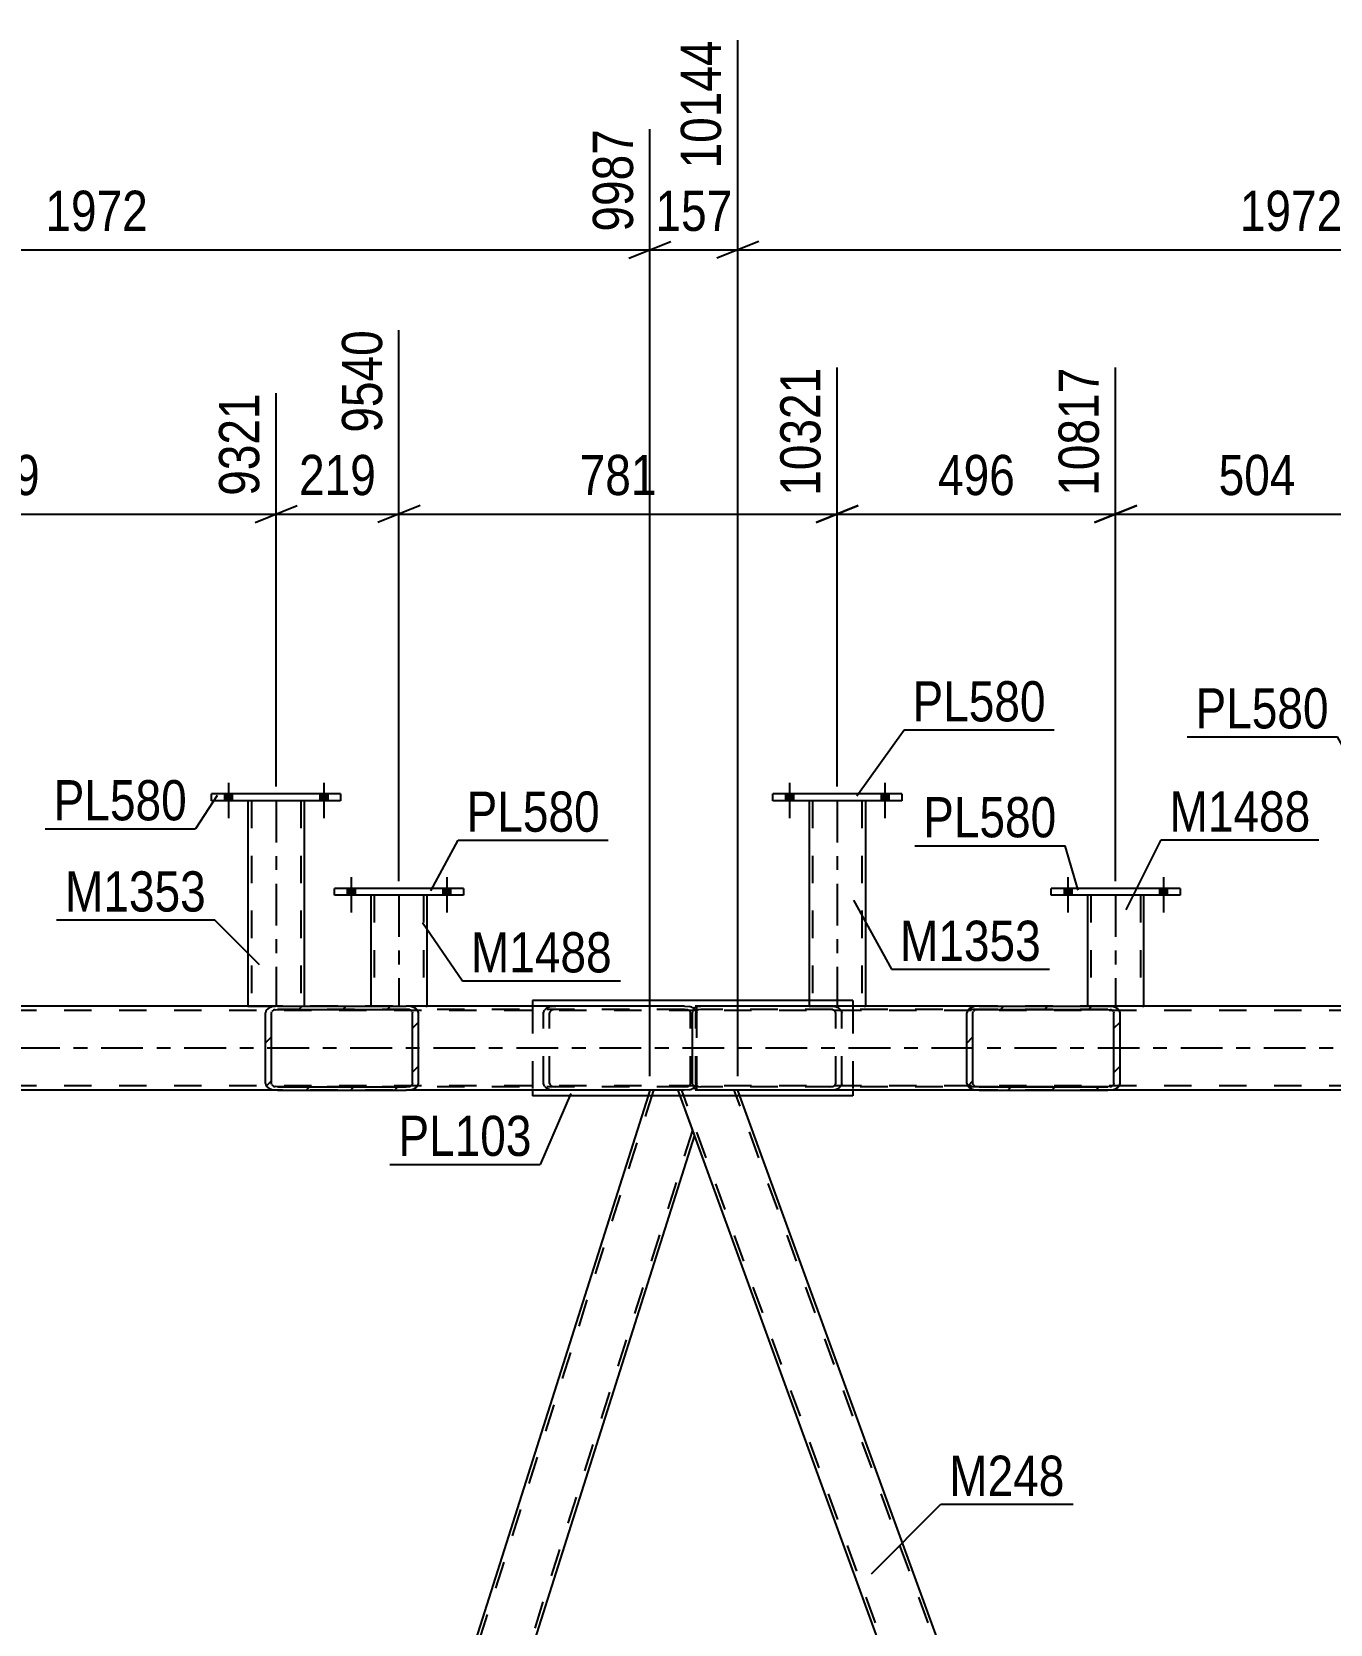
# Model space of a CAD drawing. Header units: millimetres. Extents: x -834 to 355, y -855 to -14.
# Drawn here: x -442.4 to -349.9, y -303.2 to -189.7 of the extents above; entities that cross this region are included whole.
import ezdxf

# ---------------------------------------------------------------- set-up
doc = ezdxf.new("R2010")
doc.units = ezdxf.units.MM
doc.linetypes.add('DXK_LINE_DOT2', pattern=[3.9198, 1.9599, -1.9599])
doc.linetypes.add('DXK_LINE_DOT3', pattern=[5.9187, 2.979, -0.9799, 0.9799, -0.9799])
doc.styles.add('Arial Narrow', font='ARIALN.TTF', dxfattribs={"height": 0.2})

# ---------------------------------------------------------------- blocks, each defined once
blk = doc.blocks.new('Part-570384938-35296 - 35208')
at = {"color": 7, "linetype": 'DXK_LINE_DOT2'}
for p, q in [((-392.07, -265.12), (-396.32, -265.12)), ((-396.32, -265.12), (-396.28, -265.12)), ((-395.16, -268.33), (-396.32, -265.12)), ((-352.75, -384.12), (-396.07, -265.12)), ((-349.01, -384.12), (-392.32, -265.12)), ((-391.92, -265.52), (-392.07, -265.12))]:
    blk.add_line(p, q, dxfattribs=at)
at = {"color": 2, "linetype": 'Continuous'}
for p, q in [((-349.92, -380.92), (-391.92, -265.52)), ((-353.16, -383.72), (-395.16, -268.33))]:
    blk.add_line(p, q, dxfattribs=at)
blk = doc.blocks.new('Part-570384938-35262 - 35208')
at = {"linetype": 'Continuous'}
h = blk.add_hatch(dxfattribs=at)
h.set_pattern_fill('', scale=0.7, style=0, pattern_type=0)
h.set_pattern_definition([(45, (-425.6762, -264.8249), (-1.57154, 1.57154), [])])
h.paths.add_polyline_path([(-425.74, -264.64), (-425.68, -264.82), (-425.49, -264.98), (-425.2, -265.08), (-424.87, -265.12), (-415.7, -265.12), (-415.36, -265.08), (-415.08, -264.98), (-414.89, -264.82), (-414.82, -264.64), (-414.82, -259.6), (-414.89, -259.42), (-415.08, -259.26), (-415.36, -259.16), (-415.7, -259.12), (-424.87, -259.12), (-425.2, -259.16), (-425.49, -259.26), (-425.68, -259.42), (-425.74, -259.6)])
h.paths.add_polyline_path([(-425.27, -259.51), (-425.18, -259.43), (-425.04, -259.38), (-424.87, -259.36), (-415.7, -259.36), (-415.53, -259.38), (-415.39, -259.43), (-415.29, -259.51), (-415.26, -259.6), (-415.26, -264.64), (-415.29, -264.73), (-415.39, -264.81), (-415.53, -264.86), (-415.7, -264.88), (-424.87, -264.88), (-425.04, -264.86), (-425.18, -264.81), (-425.27, -264.73), (-425.31, -264.64), (-425.31, -259.6)])
at = {"color": 2, "linetype": 'Continuous'}
for p, q in [((-425.68, -259.42), (-425.74, -259.6)), ((-425.74, -264.64), (-425.74, -259.6)), ((-425.31, -259.6), (-425.27, -259.51)), ((-425.31, -264.64), (-425.31, -259.6)), ((-424.87, -259.12), (-425.2, -259.16)), ((-425.04, -259.38), (-424.87, -259.36)), ((-424.87, -259.12), (-415.7, -259.12)), ((-424.87, -259.36), (-415.7, -259.36)), ((-395.87, -259.12), (-415.7, -259.12)), ((-415.36, -259.16), (-415.7, -259.12)), ((-415.7, -259.36), (-415.53, -259.38)), ((-415.29, -259.51), (-415.26, -259.6)), ((-415.26, -264.64), (-415.26, -259.6)), ((-414.82, -259.6), (-414.89, -259.42)), ((-414.82, -264.64), (-414.82, -259.6)), ((-395.87, -259.12), (-395.53, -259.16)), ((-425.74, -264.64), (-425.68, -264.82)), ((-425.27, -264.73), (-425.31, -264.64)), ((-425.2, -265.08), (-424.87, -265.12)), ((-424.87, -264.88), (-425.04, -264.86)), ((-424.87, -264.88), (-415.7, -264.88)), ((-424.87, -265.12), (-415.7, -265.12)), ((-415.53, -264.86), (-415.7, -264.88)), ((-415.7, -265.12), (-415.36, -265.08)), ((-395.87, -265.12), (-415.7, -265.12)), ((-415.26, -264.64), (-415.29, -264.73)), ((-414.89, -264.82), (-414.82, -264.64)), ((-395.53, -265.08), (-395.87, -265.12))]:
    blk.add_line(p, q, dxfattribs=at)
at = {"color": 7, "linetype": 'DXK_LINE_DOT2'}
for p, q in [((-424.87, -259.12), (-415.7, -259.12)), ((-395.87, -259.36), (-424.87, -259.36)), ((-405.91, -259.6), (-405.85, -259.42)), ((-405.91, -264.64), (-405.91, -259.6)), ((-405.44, -259.51), (-405.48, -259.6)), ((-405.48, -264.64), (-405.48, -259.6)), ((-405.37, -259.16), (-405.04, -259.12)), ((-405.04, -259.36), (-405.21, -259.38)), ((-395.7, -259.38), (-395.87, -259.36)), ((-395.43, -259.6), (-395.47, -259.51)), ((-395.43, -264.64), (-395.43, -259.6)), ((-395.06, -259.42), (-395.04, -259.48)), ((-395.04, -259.48), (-395, -259.6)), ((-395, -264.64), (-395, -259.6)), ((-395.87, -264.88), (-424.87, -264.88)), ((-424.87, -265.12), (-415.7, -265.12)), ((-405.85, -264.82), (-405.91, -264.64)), ((-405.48, -264.64), (-405.44, -264.73)), ((-405.04, -265.12), (-405.37, -265.08)), ((-405.21, -264.86), (-405.04, -264.88)), ((-395.87, -264.88), (-395.7, -264.86)), ((-395.47, -264.73), (-395.43, -264.64)), ((-395.01, -264.68), (-395.06, -264.82)), ((-395, -264.64), (-395.01, -264.68))]:
    blk.add_line(p, q, dxfattribs=at)
at = {"color": 2, "linetype": 'Continuous'}
for centre, radius, start, end in [((-425.07, -259.96), 0.817, 99.5182, 138.0638), ((-424.97, -259.78), 0.409, 99.5182, 138.0638), ((-415.6, -259.78), 0.409, 41.9363, 80.4819), ((-415.5, -259.96), 0.817, 41.9363, 80.4819), ((-395.67, -259.96), 0.817, 53.52, 80.4819), ((-425.07, -264.28), 0.817, 221.9363, 260.4819), ((-424.97, -264.46), 0.409, 221.9363, 260.4819), ((-415.6, -264.46), 0.409, 279.5182, 318.0638), ((-415.5, -264.28), 0.817, 279.5182, 318.0638), ((-395.67, -264.28), 0.817, 279.5182, 306.4748)]:
    blk.add_arc(centre, radius, start, end, dxfattribs=at)
at = {"color": 7, "linetype": 'DXK_LINE_DOT2'}
for centre, radius, start, end in [((-405.24, -259.96), 0.817, 99.5182, 138.0638), ((-405.14, -259.78), 0.409, 99.5182, 138.0638), ((-395.77, -259.78), 0.409, 41.9363, 80.4819), ((-395.67, -259.96), 0.817, 41.9363, 53.52), ((-405.24, -264.28), 0.817, 221.9363, 260.4819), ((-405.14, -264.46), 0.409, 221.9363, 260.4819), ((-395.77, -264.46), 0.409, 279.5182, 318.0638), ((-395.67, -264.28), 0.817, 306.4748, 318.0638)]:
    blk.add_arc(centre, radius, start, end, dxfattribs=at)
blk = doc.blocks.new('Part-570384938-35322 - 35208')
at = {"color": 2, "linetype": 'Continuous'}
for p, q in [((-406.71, -258.72), (-406.71, -259.12)), ((-383.86, -258.72), (-406.71, -258.72)), ((-383.86, -258.72), (-383.86, -259.12)), ((-406.71, -265.12), (-406.71, -265.52)), ((-383.86, -265.52), (-406.71, -265.52)), ((-383.86, -265.12), (-383.86, -265.52))]:
    blk.add_line(p, q, dxfattribs=at)
at = {"color": 7, "linetype": 'DXK_LINE_DOT2'}
for p, q in [((-406.71, -259.12), (-406.71, -265.12)), ((-383.86, -259.12), (-383.86, -265.12))]:
    blk.add_line(p, q, dxfattribs=at)
blk = doc.blocks.new('Part-570384938-35291 - 35208')
at = {"color": 2, "linetype": 'Continuous'}
for p, q in [((-398.46, -265.52), (-435.05, -380.92)), ((-395.42, -267.59), (-396.18, -265.52)), ((-395.16, -268.33), (-395.42, -267.59)), ((-395.16, -268.33), (-431.75, -383.72))]:
    blk.add_line(p, q, dxfattribs=at)
at = {"color": 7, "linetype": 'DXK_LINE_DOT2'}
for p, q in [((-398.08, -265.12), (-434.92, -381.29)), ((-398.34, -265.12), (-398.46, -265.52)), ((-396.32, -265.12), (-398.34, -265.12)), ((-398.34, -265.12), (-398.3, -265.12)), ((-396.18, -265.52), (-396.32, -265.12)), ((-395.16, -268.33), (-395.37, -267.73)), ((-395.29, -267.96), (-432.13, -384.12))]:
    blk.add_line(p, q, dxfattribs=at)
blk = doc.blocks.new('Part-570384938-35314 - 35208')
at = {"linetype": 'Continuous'}
h = blk.add_hatch(dxfattribs=at)
h.set_pattern_fill('', scale=0.7, style=0, pattern_type=0)
h.set_pattern_definition([(45, (-375.68, -264.8249), (-1.57154, 1.57154), [])])
h.paths.add_polyline_path([(-375.75, -264.64), (-375.68, -264.82), (-375.49, -264.98), (-375.21, -265.08), (-374.87, -265.12), (-365.7, -265.12), (-365.37, -265.08), (-365.08, -264.98), (-364.89, -264.82), (-364.83, -264.64), (-364.83, -259.6), (-364.89, -259.42), (-365.08, -259.26), (-365.37, -259.16), (-365.7, -259.12), (-374.87, -259.12), (-375.21, -259.16), (-375.49, -259.26), (-375.68, -259.42), (-375.75, -259.6)])
h.paths.add_polyline_path([(-375.28, -259.51), (-375.18, -259.43), (-375.04, -259.38), (-374.87, -259.36), (-365.7, -259.36), (-365.53, -259.38), (-365.39, -259.43), (-365.3, -259.51), (-365.27, -259.6), (-365.27, -264.64), (-365.3, -264.73), (-365.39, -264.81), (-365.53, -264.86), (-365.7, -264.88), (-374.87, -264.88), (-375.04, -264.86), (-375.18, -264.81), (-375.28, -264.73), (-375.31, -264.64), (-375.31, -259.6)])
at = {"color": 2, "linetype": 'Continuous'}
for p, q in [((-395.29, -259.6), (-395.25, -259.42)), ((-395.29, -264.64), (-395.29, -259.6)), ((-395.25, -259.42), (-395.16, -259.26)), ((-395.16, -259.26), (-395.02, -259.16)), ((-395.02, -259.16), (-395, -259.15)), ((-395, -259.15), (-394.7, -259.12)), ((-374.87, -259.12), (-394.7, -259.12)), ((-375.68, -259.42), (-375.75, -259.6)), ((-375.75, -264.64), (-375.75, -259.6)), ((-375.31, -259.6), (-375.28, -259.51)), ((-375.31, -264.64), (-375.31, -259.6)), ((-374.87, -259.12), (-375.21, -259.16)), ((-375.04, -259.38), (-374.87, -259.36)), ((-374.87, -259.12), (-365.7, -259.12)), ((-374.87, -259.36), (-365.7, -259.36)), ((-365.37, -259.16), (-365.7, -259.12)), ((-365.7, -259.36), (-365.53, -259.38)), ((-365.3, -259.51), (-365.27, -259.6)), ((-365.27, -264.64), (-365.27, -259.6)), ((-364.83, -259.6), (-364.89, -259.42)), ((-364.83, -264.64), (-364.83, -259.6)), ((-395.25, -264.82), (-395.29, -264.64)), ((-395.16, -264.98), (-395.25, -264.82)), ((-395.02, -265.08), (-395.16, -264.98)), ((-395, -265.09), (-395.02, -265.08)), ((-394.7, -265.12), (-395, -265.09)), ((-374.87, -265.12), (-394.7, -265.12)), ((-375.75, -264.64), (-375.68, -264.82)), ((-375.28, -264.73), (-375.31, -264.64)), ((-375.21, -265.08), (-374.87, -265.12)), ((-374.87, -264.88), (-375.04, -264.86)), ((-374.87, -264.88), (-365.7, -264.88)), ((-374.87, -265.12), (-365.7, -265.12)), ((-365.53, -264.86), (-365.7, -264.88)), ((-365.7, -265.12), (-365.37, -265.08)), ((-365.27, -264.64), (-365.3, -264.73)), ((-364.89, -264.82), (-364.83, -264.64))]:
    blk.add_line(p, q, dxfattribs=at)
at = {"color": 7, "linetype": 'DXK_LINE_DOT2'}
for p, q in [((-395.05, -259.51), (-395.07, -259.6)), ((-395.07, -264.64), (-395.07, -259.6)), ((-395.01, -259.43), (-395.05, -259.51)), ((-394.87, -259.38), (-395.01, -259.43)), ((-395.01, -259.43), (-395.01, -264.81)), ((-395, -265.09), (-395, -259.15)), ((-394.7, -259.36), (-394.87, -259.38)), ((-365.7, -259.36), (-394.7, -259.36)), ((-385.53, -259.12), (-385.2, -259.16)), ((-385.36, -259.38), (-385.53, -259.36)), ((-385.09, -259.6), (-385.13, -259.51)), ((-385.09, -264.64), (-385.09, -259.6)), ((-384.72, -259.42), (-384.66, -259.6)), ((-384.66, -264.64), (-384.66, -259.6)), ((-365.7, -259.12), (-374.87, -259.12)), ((-395.07, -264.64), (-395.05, -264.73)), ((-395.05, -264.73), (-395.01, -264.81)), ((-395.01, -264.81), (-394.87, -264.86)), ((-394.87, -264.86), (-394.7, -264.88)), ((-365.7, -264.88), (-394.7, -264.88)), ((-385.53, -264.88), (-385.36, -264.86)), ((-385.2, -265.08), (-385.53, -265.12)), ((-385.13, -264.73), (-385.09, -264.64)), ((-384.66, -264.64), (-384.72, -264.82)), ((-365.7, -265.12), (-374.87, -265.12))]:
    blk.add_line(p, q, dxfattribs=at)
for centre, radius, start, end in [((-385.43, -259.78), 0.409, 41.9363, 80.4819), ((-385.33, -259.96), 0.817, 41.9363, 80.4819), ((-385.43, -264.46), 0.409, 279.5182, 318.0638), ((-385.33, -264.28), 0.817, 279.5182, 318.0638)]:
    blk.add_arc(centre, radius, start, end, dxfattribs=at)
at = {"color": 2, "linetype": 'Continuous'}
for centre, radius, start, end in [((-375.07, -259.96), 0.817, 99.5182, 138.0638), ((-374.97, -259.78), 0.409, 99.5182, 138.0638), ((-365.6, -259.78), 0.409, 41.9363, 80.4819), ((-365.5, -259.96), 0.817, 41.9363, 80.4819), ((-375.07, -264.28), 0.817, 221.9363, 260.4819), ((-374.97, -264.46), 0.409, 221.9363, 260.4819), ((-365.6, -264.46), 0.409, 279.5182, 318.0638), ((-365.5, -264.28), 0.817, 279.5182, 318.0638)]:
    blk.add_arc(centre, radius, start, end, dxfattribs=at)
blk = doc.blocks.new('Part-570384938-35420 - 35208')
at = {"color": 2, "linetype": 'Continuous'}
for p, q in [((-386.98, -244.48), (-386.98, -258.72)), ((-382.98, -244.48), (-382.98, -259.12))]:
    blk.add_line(p, q, dxfattribs=at)
at = {"color": 7, "linetype": 'DXK_LINE_DOT2'}
for p, q in [((-382.98, -244.48), (-386.98, -244.48)), ((-386.98, -244.48), (-386.94, -244.48)), ((-386.74, -244.48), (-386.74, -259.12)), ((-383.22, -244.48), (-383.22, -259.12)), ((-386.98, -258.72), (-386.98, -259.12)), ((-386.98, -259.12), (-382.98, -259.12)), ((-382.98, -259.12), (-382.98, -259.12)), ((-382.98, -259.12), (-382.98, -259.12))]:
    blk.add_line(p, q, dxfattribs=at)
at = {"color": 7, "linetype": 'DXK_LINE_DOT3'}
blk.add_line((-384.98, -244.48), (-384.98, -259.12), dxfattribs=at)
blk = doc.blocks.new('Part-570384938-35421 - 35208')
at = {"color": 2, "linetype": 'Continuous'}
for p, q in [((-380.38, -244), (-389.58, -244)), ((-389.58, -244.48), (-389.58, -244)), ((-380.38, -244.48), (-389.58, -244.48)), ((-380.38, -244), (-380.38, -244.48))]:
    blk.add_line(p, q, dxfattribs=at)
blk = doc.blocks.new('Part-570384938-35424 - 35208')
at = {"color": 2, "linetype": 'Continuous'}
for p, q in [((-426.98, -244.48), (-426.98, -259.12)), ((-422.98, -244.48), (-422.98, -259.12))]:
    blk.add_line(p, q, dxfattribs=at)
at = {"color": 7, "linetype": 'DXK_LINE_DOT2'}
for p, q in [((-422.98, -244.48), (-426.98, -244.48)), ((-426.94, -244.48), (-426.98, -244.48)), ((-426.74, -244.48), (-426.74, -259.12)), ((-423.22, -244.48), (-423.22, -259.12)), ((-426.98, -259.12), (-426.98, -259.12)), ((-426.98, -259.12), (-422.98, -259.12)), ((-422.98, -259.12), (-422.98, -259.12)), ((-422.98, -259.12), (-422.98, -259.12))]:
    blk.add_line(p, q, dxfattribs=at)
at = {"color": 7, "linetype": 'DXK_LINE_DOT3'}
blk.add_line((-424.98, -244.48), (-424.98, -259.12), dxfattribs=at)
blk = doc.blocks.new('Part-570384938-35425 - 35208')
at = {"color": 2, "linetype": 'Continuous'}
for p, q in [((-420.38, -244), (-429.58, -244)), ((-429.58, -244.48), (-429.58, -244)), ((-420.38, -244.48), (-429.58, -244.48)), ((-420.38, -244), (-420.38, -244.48))]:
    blk.add_line(p, q, dxfattribs=at)
blk = doc.blocks.new('Part-570384938-35459 - 35208')
at = {"color": 2, "linetype": 'Continuous'}
for p, q in [((-367.14, -251.21), (-367.14, -259.12)), ((-363.14, -259.12), (-363.14, -251.21))]:
    blk.add_line(p, q, dxfattribs=at)
at = {"color": 7, "linetype": 'DXK_LINE_DOT2'}
for p, q in [((-363.14, -251.21), (-367.14, -251.21)), ((-367.11, -251.21), (-367.14, -251.21)), ((-366.9, -251.21), (-366.9, -259.12)), ((-363.38, -251.21), (-363.38, -259.12)), ((-367.14, -259.12), (-363.14, -259.12))]:
    blk.add_line(p, q, dxfattribs=at)
at = {"color": 7, "linetype": 'DXK_LINE_DOT3'}
blk.add_line((-365.14, -251.21), (-365.14, -259.12), dxfattribs=at)
blk = doc.blocks.new('Part-570384938-35460 - 35208')
at = {"color": 2, "linetype": 'Continuous'}
for p, q in [((-360.54, -250.73), (-369.74, -250.73)), ((-369.74, -251.21), (-369.74, -250.73)), ((-360.54, -250.73), (-360.54, -251.21)), ((-360.54, -251.21), (-369.74, -251.21))]:
    blk.add_line(p, q, dxfattribs=at)
blk = doc.blocks.new('Part-570384938-35461 - 35208')
at = {"color": 2, "linetype": 'Continuous'}
for p, q in [((-418.22, -251.21), (-418.22, -259.12)), ((-414.22, -259.12), (-414.22, -251.21))]:
    blk.add_line(p, q, dxfattribs=at)
at = {"color": 7, "linetype": 'DXK_LINE_DOT2'}
for p, q in [((-414.22, -251.21), (-418.22, -251.21)), ((-418.19, -251.21), (-418.22, -251.21)), ((-417.98, -251.21), (-417.98, -259.12)), ((-414.46, -251.21), (-414.46, -259.12)), ((-418.22, -259.12), (-414.22, -259.12))]:
    blk.add_line(p, q, dxfattribs=at)
at = {"color": 7, "linetype": 'DXK_LINE_DOT3'}
blk.add_line((-416.22, -251.21), (-416.22, -259.12), dxfattribs=at)
blk = doc.blocks.new('Part-570384938-35462 - 35208')
at = {"color": 2, "linetype": 'Continuous'}
for p, q in [((-411.62, -250.73), (-420.82, -250.73)), ((-420.82, -251.21), (-420.82, -250.73)), ((-411.62, -250.73), (-411.62, -251.21)), ((-411.62, -251.21), (-420.82, -251.21))]:
    blk.add_line(p, q, dxfattribs=at)
blk = doc.blocks.new('Part-570384938-35505 - 35208')
at = {"color": 7, "linetype": 'DXK_LINE_DOT2'}
for p, q in [((-97.1, -259.44), (-797.81, -259.44)), ((-365.7, -259.12), (-424.87, -259.12)), ((-97.1, -264.8), (-797.81, -264.8)), ((-365.7, -265.12), (-424.87, -265.12))]:
    blk.add_line(p, q, dxfattribs=at)
at = {"color": 2, "linetype": 'Continuous'}
for p, q in [((-424.87, -259.12), (-450.84, -259.12)), ((-339.74, -259.12), (-365.7, -259.12)), ((-424.87, -265.12), (-450.84, -265.12)), ((-339.74, -265.12), (-365.7, -265.12))]:
    blk.add_line(p, q, dxfattribs=at)
at = {"color": 7, "linetype": 'DXK_LINE_DOT3'}
blk.add_line((-97.1, -262.12), (-797.81, -262.12), dxfattribs=at)
blk = doc.blocks.new('Bolt-570384938-35564 - 35208')
at = {"linetype": 'Continuous'}
for points in [[(-388.1, -244), (-388.66, -244), (-388.66, -244.48), (-388.1, -244.48)], [(-388.1, -244), (-388.66, -244), (-388.66, -244.48), (-388.1, -244.48)], [(-381.3, -244), (-381.86, -244), (-381.86, -244.48), (-381.3, -244.48)], [(-381.3, -244), (-381.86, -244), (-381.86, -244.48), (-381.3, -244.48)]]:
    blk.add_hatch(color=1, dxfattribs=at).paths.add_polyline_path(points)
at = {"color": 1, "linetype": 'Continuous'}
for p, q in [((-388.38, -243.2), (-388.38, -245.72)), ((-388.38, -243.2), (-388.38, -245.72)), ((-381.58, -243.2), (-381.58, -245.72)), ((-381.58, -243.2), (-381.58, -245.72)), ((-388.66, -244), (-388.66, -244.48)), ((-388.66, -244), (-388.66, -244.48)), ((-388.1, -244), (-388.1, -244.48)), ((-388.1, -244), (-388.1, -244.48)), ((-381.86, -244), (-381.86, -244.48)), ((-381.86, -244), (-381.86, -244.48)), ((-381.3, -244), (-381.3, -244.48)), ((-381.3, -244), (-381.3, -244.48))]:
    blk.add_line(p, q, dxfattribs=at)
blk = doc.blocks.new('Bolt-570384938-35566 - 35208')
at = {"linetype": 'Continuous'}
for points in [[(-428.1, -244), (-428.66, -244), (-428.66, -244.48), (-428.1, -244.48)], [(-428.1, -244), (-428.66, -244), (-428.66, -244.48), (-428.1, -244.48)], [(-421.3, -244), (-421.86, -244), (-421.86, -244.48), (-421.3, -244.48)], [(-421.3, -244), (-421.86, -244), (-421.86, -244.48), (-421.3, -244.48)]]:
    blk.add_hatch(color=1, dxfattribs=at).paths.add_polyline_path(points)
at = {"color": 1, "linetype": 'Continuous'}
for p, q in [((-428.38, -243.2), (-428.38, -245.72)), ((-428.38, -243.2), (-428.38, -245.72)), ((-421.58, -243.2), (-421.58, -245.72)), ((-421.58, -243.2), (-421.58, -245.72)), ((-428.66, -244), (-428.66, -244.48)), ((-428.66, -244), (-428.66, -244.48)), ((-428.1, -244), (-428.1, -244.48)), ((-428.1, -244), (-428.1, -244.48)), ((-421.86, -244), (-421.86, -244.48)), ((-421.86, -244), (-421.86, -244.48)), ((-421.3, -244), (-421.3, -244.48)), ((-421.3, -244), (-421.3, -244.48))]:
    blk.add_line(p, q, dxfattribs=at)
blk = doc.blocks.new('Bolt-570384938-35582 - 35208')
at = {"linetype": 'Continuous'}
for points in [[(-368.26, -250.73), (-368.82, -250.73), (-368.82, -251.21), (-368.26, -251.21)], [(-368.26, -250.73), (-368.82, -250.73), (-368.82, -251.21), (-368.26, -251.21)], [(-361.46, -250.73), (-362.02, -250.73), (-362.02, -251.21), (-361.46, -251.21)], [(-361.46, -250.73), (-362.02, -250.73), (-362.02, -251.21), (-361.46, -251.21)]]:
    blk.add_hatch(color=1, dxfattribs=at).paths.add_polyline_path(points)
at = {"color": 1, "linetype": 'Continuous'}
for p, q in [((-368.82, -250.73), (-368.82, -251.21)), ((-368.82, -250.73), (-368.82, -251.21)), ((-368.54, -249.93), (-368.54, -252.45)), ((-368.54, -249.93), (-368.54, -252.45)), ((-368.26, -250.73), (-368.26, -251.21)), ((-368.26, -250.73), (-368.26, -251.21)), ((-362.02, -250.73), (-362.02, -251.21)), ((-362.02, -250.73), (-362.02, -251.21)), ((-361.74, -249.93), (-361.74, -252.45)), ((-361.74, -249.93), (-361.74, -252.45)), ((-361.46, -250.73), (-361.46, -251.21)), ((-361.46, -250.73), (-361.46, -251.21))]:
    blk.add_line(p, q, dxfattribs=at)
blk = doc.blocks.new('Bolt-570384938-35583 - 35208')
at = {"linetype": 'Continuous'}
for points in [[(-419.34, -250.73), (-419.9, -250.73), (-419.9, -251.21), (-419.34, -251.21)], [(-419.34, -250.73), (-419.9, -250.73), (-419.9, -251.21), (-419.34, -251.21)], [(-412.54, -250.73), (-413.1, -250.73), (-413.1, -251.21), (-412.54, -251.21)], [(-412.54, -250.73), (-413.1, -250.73), (-413.1, -251.21), (-412.54, -251.21)]]:
    blk.add_hatch(color=1, dxfattribs=at).paths.add_polyline_path(points)
at = {"color": 1, "linetype": 'Continuous'}
for p, q in [((-419.9, -250.73), (-419.9, -251.21)), ((-419.9, -250.73), (-419.9, -251.21)), ((-419.62, -249.93), (-419.62, -252.45)), ((-419.62, -249.93), (-419.62, -252.45)), ((-419.34, -250.73), (-419.34, -251.21)), ((-419.34, -250.73), (-419.34, -251.21)), ((-413.1, -250.73), (-413.1, -251.21)), ((-413.1, -250.73), (-413.1, -251.21)), ((-412.82, -249.93), (-412.82, -252.45)), ((-412.82, -249.93), (-412.82, -252.45)), ((-412.54, -250.73), (-412.54, -251.21)), ((-412.54, -250.73), (-412.54, -251.21))]:
    blk.add_line(p, q, dxfattribs=at)
blk = doc.blocks.new('StraightDimension-570384938-42894 - 35208')
at = {"color": 7, "linetype": 'Continuous'}
for p, q in [((-416.22, -250.21), (-416.22, -210.94)), ((-384.98, -243.48), (-384.98, -213.61)), ((-414.72, -223.45), (-417.72, -224.65)), ((-386.48, -224.65), (-383.48, -223.45)), ((-416.22, -224.05), (-384.98, -224.05))]:
    blk.add_line(p, q, dxfattribs=at)
at = {"color": 0}
blk.add_wipeout([(-397.26, -223.3), (-397.26, -219.1), (-403.94, -219.1), (-403.94, -223.3)], dxfattribs=at)
at = {"color": 3, "style": 'Arial Narrow'}
blk.add_text('781', height=2.863, dxfattribs=at).set_placement((-403.34, -222.7))
at = {"color": 0, "linetype": 'Continuous'}
blk.add_wipeout([(-385.58, -213.01), (-389.78, -213.01), (-389.78, -223.35), (-385.58, -223.35)], dxfattribs=at)
at = {"color": 3, "linetype": 'Continuous', "style": 'Arial Narrow'}
blk.add_text('10321', height=2.863, rotation=90.0002, dxfattribs=at).set_placement((-386.18, -222.75))
blk = doc.blocks.new('StraightDimension-570384938-46268 - 35208')
at = {"color": 7, "linetype": 'Continuous'}
for p, q in [((-392.07, -264.12), (-392.07, -190.28)), ((-398.34, -264.12), (-398.34, -196.61)), ((-399.84, -205.82), (-396.84, -204.62)), ((-398.34, -205.22), (-392.07, -205.22)), ((-390.57, -204.62), (-393.57, -205.82))]:
    blk.add_line(p, q, dxfattribs=at)
at = {"color": 0}
blk.add_wipeout([(-391.86, -204.47), (-391.86, -200.27), (-398.54, -200.27), (-398.54, -204.47)], dxfattribs=at)
at = {"color": 3, "style": 'Arial Narrow'}
blk.add_text('157', height=2.863, dxfattribs=at).set_placement((-397.94, -203.87))
at = {"color": 0, "linetype": 'Continuous'}
blk.add_wipeout([(-392.67, -189.68), (-396.87, -189.68), (-396.87, -200.02), (-392.67, -200.02)], dxfattribs=at)
at = {"color": 3, "linetype": 'Continuous', "style": 'Arial Narrow'}
blk.add_text('10144', height=2.863, rotation=90.0002, dxfattribs=at).set_placement((-393.27, -199.42))
blk = doc.blocks.new('StraightDimension-570384938-46267 - 35208')
at = {"color": 7, "linetype": 'Continuous'}
for p, q in [((-392.07, -264.12), (-392.07, -190.28)), ((-313.2, -264.12), (-313.2, -194.78)), ((-390.57, -204.62), (-393.57, -205.82)), ((-392.07, -205.22), (-313.2, -205.22)), ((-314.7, -205.82), (-311.7, -204.62))]:
    blk.add_line(p, q, dxfattribs=at)
at = {"color": 0}
blk.add_wipeout([(-348.38, -204.47), (-348.38, -200.27), (-356.89, -200.27), (-356.89, -204.47)], dxfattribs=at)
at = {"color": 3, "style": 'Arial Narrow'}
blk.add_text('1972', height=2.863, dxfattribs=at).set_placement((-356.29, -203.87))
at = {"color": 0, "linetype": 'Continuous'}
blk.add_wipeout([(-313.8, -194.18), (-318, -194.18), (-318, -204.52), (-313.8, -204.52)], dxfattribs=at)
at = {"color": 3, "linetype": 'Continuous', "style": 'Arial Narrow'}
blk.add_text('12115', height=2.863, rotation=90.0002, dxfattribs=at).set_placement((-314.4, -203.92))
blk = doc.blocks.new('StraightDimension-570384938-46269 - 35208')
at = {"color": 7, "linetype": 'Continuous'}
for p, q in [((-477.2, -264.12), (-477.2, -192.11)), ((-398.34, -264.12), (-398.34, -196.61)), ((-475.7, -204.62), (-478.7, -205.82)), ((-477.2, -205.22), (-398.34, -205.22)), ((-399.84, -205.82), (-396.84, -204.62))]:
    blk.add_line(p, q, dxfattribs=at)
at = {"color": 0}
blk.add_wipeout([(-433.51, -204.47), (-433.51, -200.27), (-442.02, -200.27), (-442.02, -204.47)], dxfattribs=at)
at = {"color": 3, "style": 'Arial Narrow'}
blk.add_text('1972', height=2.863, dxfattribs=at).set_placement((-441.42, -203.87))
at = {"color": 0, "linetype": 'Continuous'}
blk.add_wipeout([(-398.94, -196.01), (-403.14, -196.01), (-403.14, -204.52), (-398.94, -204.52)], dxfattribs=at)
at = {"color": 3, "linetype": 'Continuous', "style": 'Arial Narrow'}
blk.add_text('9987', height=2.863, rotation=90.0002, dxfattribs=at).set_placement((-399.54, -203.92))
blk = doc.blocks.new('StraightDimension-570384938-42896 - 35208')
at = {"color": 7, "linetype": 'Continuous'}
for p, q in [((-464.14, -242.76), (-464.14, -202.24)), ((-424.98, -243.48), (-424.98, -215.44)), ((-462.64, -223.45), (-465.64, -224.65)), ((-426.48, -224.65), (-423.48, -223.45)), ((-464.14, -224.05), (-424.98, -224.05))]:
    blk.add_line(p, q, dxfattribs=at)
at = {"color": 0}
blk.add_wipeout([(-441.22, -223.3), (-441.22, -219.1), (-447.9, -219.1), (-447.9, -223.3)], dxfattribs=at)
at = {"color": 3, "style": 'Arial Narrow'}
blk.add_text('979', height=2.863, dxfattribs=at).set_placement((-447.3, -222.7))
at = {"color": 0, "linetype": 'Continuous'}
blk.add_wipeout([(-425.58, -214.84), (-429.78, -214.84), (-429.78, -223.35), (-425.58, -223.35)], dxfattribs=at)
at = {"color": 3, "linetype": 'Continuous', "style": 'Arial Narrow'}
blk.add_text('9321', height=2.863, rotation=90.0002, dxfattribs=at).set_placement((-426.18, -222.75))
blk = doc.blocks.new('StraightDimension-570384938-42893 - 35208')
at = {"color": 7, "linetype": 'Continuous'}
for p, q in [((-384.98, -243.48), (-384.98, -213.61)), ((-365.14, -250.21), (-365.14, -213.61)), ((-383.48, -223.45), (-386.48, -224.65)), ((-366.64, -224.65), (-363.64, -223.45)), ((-384.98, -224.05), (-365.14, -224.05))]:
    blk.add_line(p, q, dxfattribs=at)
at = {"color": 0}
blk.add_wipeout([(-371.72, -223.3), (-371.72, -219.1), (-378.4, -219.1), (-378.4, -223.3)], dxfattribs=at)
at = {"color": 3, "style": 'Arial Narrow'}
blk.add_text('496', height=2.863, dxfattribs=at).set_placement((-377.8, -222.7))
at = {"color": 0, "linetype": 'Continuous'}
blk.add_wipeout([(-365.74, -213.01), (-369.94, -213.01), (-369.94, -223.35), (-365.74, -223.35)], dxfattribs=at)
at = {"color": 3, "linetype": 'Continuous', "style": 'Arial Narrow'}
blk.add_text('10817', height=2.863, rotation=90.0002, dxfattribs=at).set_placement((-366.34, -222.75))
blk = doc.blocks.new('StraightDimension-570384938-42892 - 35208')
at = {"color": 7, "linetype": 'Continuous'}
for p, q in [((-365.14, -250.21), (-365.14, -213.61)), ((-344.98, -243.48), (-344.98, -213.61)), ((-363.64, -223.45), (-366.64, -224.65)), ((-346.48, -224.65), (-343.48, -223.45)), ((-365.14, -224.05), (-344.98, -224.05))]:
    blk.add_line(p, q, dxfattribs=at)
at = {"color": 0}
blk.add_wipeout([(-351.72, -223.3), (-351.72, -219.1), (-358.4, -219.1), (-358.4, -223.3)], dxfattribs=at)
at = {"color": 3, "style": 'Arial Narrow'}
blk.add_text('504', height=2.863, dxfattribs=at).set_placement((-357.8, -222.7))
at = {"color": 0, "linetype": 'Continuous'}
blk.add_wipeout([(-345.58, -213.01), (-349.78, -213.01), (-349.78, -223.35), (-345.58, -223.35)], dxfattribs=at)
at = {"color": 3, "linetype": 'Continuous', "style": 'Arial Narrow'}
blk.add_text('11321', height=2.863, rotation=90.0002, dxfattribs=at).set_placement((-346.18, -222.75))
blk = doc.blocks.new('StraightDimension-570384938-42895 - 35208')
at = {"color": 7, "linetype": 'Continuous'}
for p, q in [((-416.22, -250.21), (-416.22, -210.94)), ((-424.98, -243.48), (-424.98, -215.44)), ((-426.48, -224.65), (-423.48, -223.45)), ((-414.72, -223.45), (-417.72, -224.65)), ((-424.98, -224.05), (-416.22, -224.05))]:
    blk.add_line(p, q, dxfattribs=at)
at = {"color": 0}
blk.add_wipeout([(-417.26, -223.3), (-417.26, -219.1), (-423.94, -219.1), (-423.94, -223.3)], dxfattribs=at)
at = {"color": 3, "style": 'Arial Narrow'}
blk.add_text('219', height=2.863, dxfattribs=at).set_placement((-423.34, -222.7))
at = {"color": 0, "linetype": 'Continuous'}
blk.add_wipeout([(-416.82, -210.34), (-421.02, -210.34), (-421.02, -218.85), (-416.82, -218.85)], dxfattribs=at)
at = {"color": 3, "linetype": 'Continuous', "style": 'Arial Narrow'}
blk.add_text('9540', height=2.863, rotation=90.0002, dxfattribs=at).set_placement((-417.42, -218.25))
blk = doc.blocks.new('Mark-570384938-47175 - 35208')
at = {"color": 30, "linetype": 'Continuous'}
for p in [(-429.17, -244.11), (-441.43, -246.48)]:
    blk.add_line(p, (-430.73, -246.48), dxfattribs=at)
at = {"color": 0}
blk.add_wipeout([(-431.33, -245.88), (-431.33, -242.88), (-440.83, -242.88), (-440.83, -245.88)], dxfattribs=at)
blk.add_wipeout([(-431.33, -245.88), (-431.33, -242.88), (-440.83, -242.88), (-440.83, -245.88)], dxfattribs=at)
at = {"color": 3, "style": 'Arial Narrow'}
blk.add_text('PL580', height=2.863, dxfattribs=at).set_placement((-440.83, -245.88))
blk = doc.blocks.new('Mark-570384938-47215 - 35208')
at = {"color": 30, "linetype": 'Continuous'}
for p, q in [((-364.39, -252.25), (-361.9, -247.28)), ((-361.9, -247.28), (-350.65, -247.28))]:
    blk.add_line(p, q, dxfattribs=at)
at = {"color": 0}
blk.add_wipeout([(-351.25, -246.68), (-351.25, -243.68), (-361.3, -243.68), (-361.3, -246.68)], dxfattribs=at)
blk.add_wipeout([(-351.25, -246.68), (-351.25, -243.68), (-361.3, -243.68), (-361.3, -246.68)], dxfattribs=at)
at = {"color": 3, "style": 'Arial Narrow'}
blk.add_text('M1488', height=2.863, dxfattribs=at).set_placement((-361.3, -246.68))
blk = doc.blocks.new('Mark-570384938-47187 - 35208')
at = {"color": 30, "linetype": 'Continuous'}
for p, q in [((-413.95, -250.9), (-412, -247.29)), ((-412, -247.29), (-401.3, -247.29))]:
    blk.add_line(p, q, dxfattribs=at)
at = {"color": 0}
blk.add_wipeout([(-401.9, -246.69), (-401.9, -243.69), (-411.4, -243.69), (-411.4, -246.69)], dxfattribs=at)
blk.add_wipeout([(-401.9, -246.69), (-401.9, -243.69), (-411.4, -243.69), (-411.4, -246.69)], dxfattribs=at)
at = {"color": 3, "style": 'Arial Narrow'}
blk.add_text('PL580', height=2.863, dxfattribs=at).set_placement((-411.4, -246.69))
blk = doc.blocks.new('Mark-570384938-47291 - 35208')
at = {"color": 30, "linetype": 'Continuous'}
for p in [(-403.97, -265.35), (-416.86, -270.4)]:
    blk.add_line(p, (-406.16, -270.4), dxfattribs=at)
at = {"color": 0}
blk.add_wipeout([(-406.76, -269.8), (-406.76, -266.8), (-416.26, -266.8), (-416.26, -269.8)], dxfattribs=at)
blk.add_wipeout([(-406.76, -269.8), (-406.76, -266.8), (-416.26, -266.8), (-416.26, -269.8)], dxfattribs=at)
at = {"color": 3, "style": 'Arial Narrow'}
blk.add_text('PL103', height=2.863, dxfattribs=at).set_placement((-416.26, -269.8))
blk = doc.blocks.new('Mark-570384938-47218 - 35208')
at = {"color": 30, "linetype": 'Continuous'}
for p in [(-379.46, -247.69), (-367.81, -250.87)]:
    blk.add_line(p, (-368.75, -247.69), dxfattribs=at)
at = {"color": 0}
blk.add_wipeout([(-369.35, -247.09), (-369.35, -244.09), (-378.86, -244.09), (-378.86, -247.09)], dxfattribs=at)
blk.add_wipeout([(-369.35, -247.09), (-369.35, -244.09), (-378.86, -244.09), (-378.86, -247.09)], dxfattribs=at)
at = {"color": 3, "style": 'Arial Narrow'}
blk.add_text('PL580', height=2.863, dxfattribs=at).set_placement((-378.86, -247.09))
blk = doc.blocks.new('Mark-570384938-47232 - 35208')
at = {"color": 30, "linetype": 'Continuous'}
for p in [(-360.05, -239.93), (-347, -244.14)]:
    blk.add_line(p, (-349.34, -239.93), dxfattribs=at)
at = {"color": 0}
blk.add_wipeout([(-349.94, -239.33), (-349.94, -236.33), (-359.45, -236.33), (-359.45, -239.33)], dxfattribs=at)
blk.add_wipeout([(-349.94, -239.33), (-349.94, -236.33), (-359.45, -236.33), (-359.45, -239.33)], dxfattribs=at)
at = {"color": 3, "style": 'Arial Narrow'}
blk.add_text('PL580', height=2.863, dxfattribs=at).set_placement((-359.45, -239.33))
blk = doc.blocks.new('Mark-570384938-38965 - 35208')
at = {"color": 30, "linetype": 'Continuous'}
for p, q in [((-382.55, -299.58), (-377.6, -294.63)), ((-377.6, -294.63), (-368.18, -294.63))]:
    blk.add_line(p, q, dxfattribs=at)
at = {"color": 0}
blk.add_wipeout([(-368.78, -294.03), (-368.78, -291.03), (-377, -291.03), (-377, -294.03)], dxfattribs=at)
blk.add_wipeout([(-368.78, -294.03), (-368.78, -291.03), (-377, -291.03), (-377, -294.03)], dxfattribs=at)
at = {"color": 3, "style": 'Arial Narrow'}
blk.add_text('M248', height=2.863, dxfattribs=at).set_placement((-377, -294.03))
blk = doc.blocks.new('Mark-570384938-47172 - 35208')
at = {"color": 30, "linetype": 'Continuous'}
for p in [(-440.62, -252.98), (-426.17, -256.18)]:
    blk.add_line(p, (-429.37, -252.98), dxfattribs=at)
at = {"color": 0}
blk.add_wipeout([(-429.97, -252.38), (-429.97, -249.38), (-440.02, -249.38), (-440.02, -252.38)], dxfattribs=at)
blk.add_wipeout([(-429.97, -252.38), (-429.97, -249.38), (-440.02, -249.38), (-440.02, -252.38)], dxfattribs=at)
at = {"color": 3, "style": 'Arial Narrow'}
blk.add_text('M1353', height=2.863, dxfattribs=at).set_placement((-440.02, -252.38))
blk = doc.blocks.new('Mark-570384938-47184 - 35208')
at = {"color": 30, "linetype": 'Continuous'}
for p, q in [((-414.55, -253.17), (-411.69, -257.32)), ((-411.69, -257.32), (-400.44, -257.32))]:
    blk.add_line(p, q, dxfattribs=at)
at = {"color": 0}
blk.add_wipeout([(-401.04, -256.72), (-401.04, -253.72), (-411.09, -253.72), (-411.09, -256.72)], dxfattribs=at)
blk.add_wipeout([(-401.04, -256.72), (-401.04, -253.72), (-411.09, -253.72), (-411.09, -256.72)], dxfattribs=at)
at = {"color": 3, "style": 'Arial Narrow'}
blk.add_text('M1488', height=2.863, dxfattribs=at).set_placement((-411.09, -256.72))
blk = doc.blocks.new('Mark-570384938-47200 - 35208')
at = {"color": 30, "linetype": 'Continuous'}
for p, q in [((-383.82, -251.56), (-381.11, -256.5)), ((-381.11, -256.5), (-369.86, -256.5))]:
    blk.add_line(p, q, dxfattribs=at)
at = {"color": 0}
blk.add_wipeout([(-370.46, -255.9), (-370.46, -252.9), (-380.51, -252.9), (-380.51, -255.9)], dxfattribs=at)
blk.add_wipeout([(-370.46, -255.9), (-370.46, -252.9), (-380.51, -252.9), (-380.51, -255.9)], dxfattribs=at)
at = {"color": 3, "style": 'Arial Narrow'}
blk.add_text('M1353', height=2.863, dxfattribs=at).set_placement((-380.51, -255.9))
blk = doc.blocks.new('Mark-570384938-47203 - 35208')
at = {"color": 30, "linetype": 'Continuous'}
for p, q in [((-383.59, -244.14), (-380.22, -239.43)), ((-380.22, -239.43), (-369.52, -239.43))]:
    blk.add_line(p, q, dxfattribs=at)
at = {"color": 0}
blk.add_wipeout([(-370.12, -238.83), (-370.12, -235.83), (-379.62, -235.83), (-379.62, -238.83)], dxfattribs=at)
blk.add_wipeout([(-370.12, -238.83), (-370.12, -235.83), (-379.62, -235.83), (-379.62, -238.83)], dxfattribs=at)
at = {"color": 3, "style": 'Arial Narrow'}
blk.add_text('PL580', height=2.863, dxfattribs=at).set_placement((-379.62, -238.83))

msp = doc.modelspace()

# ---------------------------------------------------------------- block references
for name in ['Bolt-570384938-35566 - 35208', 'Bolt-570384938-35564 - 35208', 'Part-570384938-35425 - 35208', 'Part-570384938-35424 - 35208', 'Part-570384938-35421 - 35208', 'Part-570384938-35420 - 35208', 'Part-570384938-35462 - 35208', 'Bolt-570384938-35583 - 35208', 'Part-570384938-35460 - 35208', 'Bolt-570384938-35582 - 35208', 'Part-570384938-35461 - 35208', 'Part-570384938-35459 - 35208', 'Part-570384938-35322 - 35208', 'Part-570384938-35505 - 35208', 'Part-570384938-35262 - 35208', 'Part-570384938-35314 - 35208', 'Part-570384938-35291 - 35208', 'Part-570384938-35296 - 35208']:
    msp.add_blockref(name, (0, 0))

# ---------------------------------------------------------------- next in the draw order: block references
for name in ['StraightDimension-570384938-42894 - 35208', 'Mark-570384938-47291 - 35208', 'Mark-570384938-38965 - 35208']:
    msp.add_blockref(name, (0, 0))

# ---------------------------------------------------------------- next in the draw order: block references
msp.add_blockref('StraightDimension-570384938-46268 - 35208', (0, 0))

# ---------------------------------------------------------------- next in the draw order: block references
for name in ['StraightDimension-570384938-46267 - 35208', 'StraightDimension-570384938-46269 - 35208']:
    msp.add_blockref(name, (0, 0))

# ---------------------------------------------------------------- next in the draw order: block references
for name in ['StraightDimension-570384938-42896 - 35208', 'StraightDimension-570384938-42893 - 35208', 'Mark-570384938-47187 - 35208', 'Mark-570384938-47200 - 35208', 'Mark-570384938-47184 - 35208']:
    msp.add_blockref(name, (0, 0))

# ---------------------------------------------------------------- next in the draw order: block references
for name in ['StraightDimension-570384938-42895 - 35208', 'StraightDimension-570384938-42892 - 35208', 'Mark-570384938-47175 - 35208', 'Mark-570384938-47218 - 35208']:
    msp.add_blockref(name, (0, 0))

# ---------------------------------------------------------------- next in the draw order: block references
for name in ['Mark-570384938-47203 - 35208', 'Mark-570384938-47215 - 35208', 'Mark-570384938-47172 - 35208']:
    msp.add_blockref(name, (0, 0))

# ---------------------------------------------------------------- next in the draw order: block references
msp.add_blockref('Mark-570384938-47232 - 35208', (0, 0))

doc.saveas('drawing.dxf')
